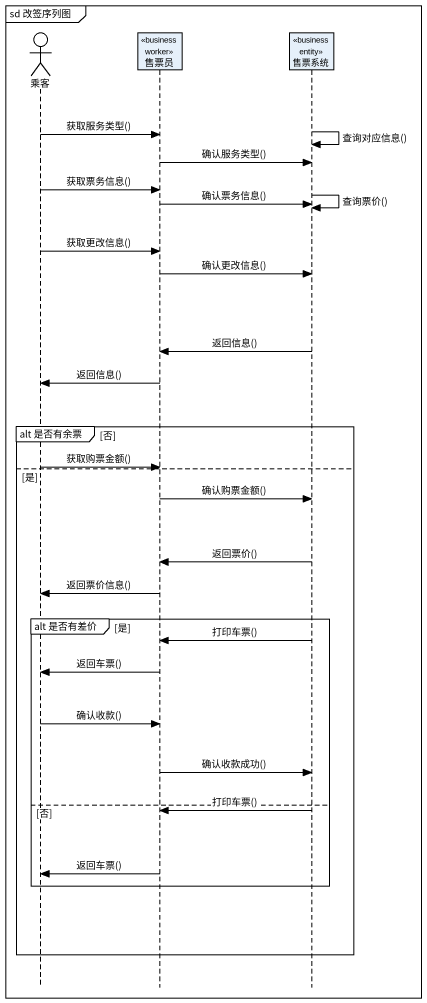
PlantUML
@startuml
mainframe sd 改签序列图
hide footbox
actor 乘客
participant 售票员 <<business worker>>
participant 售票系统 <<business entity>>

售票系统 -> 售票系统 : 查询对应信息()
乘客 -> 售票员 : 获取服务类型()
售票员 -> 售票系统 : 确认服务类型()
乘客 -> 售票员 : 获取票务信息()
售票系统 -> 售票系统 : 查询票价()
售票员 -> 售票系统 : 确认票务信息()
乘客 -> 售票员 : 获取更改信息()
售票员 -> 售票系统 : 确认更改信息()
售票系统 -> 售票员 : 返回信息()
售票员 -> 乘客 : 返回信息()
group alt 是否有余票 [否]
  乘客 -> 售票员 : 获取购票金额()
else 是
  售票员 -> 售票系统 : 确认购票金额()
  售票系统 -> 售票员 : 返回票价()
  售票员 -> 乘客 : 返回票价信息()
  group alt 是否有差价 [是]
    售票系统 -> 售票员 : 打印车票()
    售票员 -> 乘客 : 返回车票()
    乘客 -> 售票员 : 确认收款()
    售票员 -> 售票系统 : 确认收款成功()
  else 否
    售票系统 -> 售票员 : 打印车票()
    售票员 -> 乘客 : 返回车票()
  end
end
@enduml
